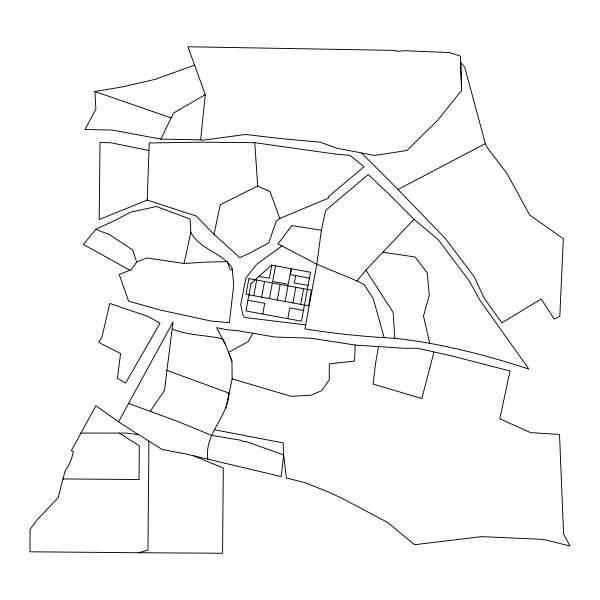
<?xml version="1.0" encoding="UTF-8"?>
<svg xmlns="http://www.w3.org/2000/svg" width="600" height="600" viewBox="0 0 600 600"><rect width="100%" height="100%" fill="white"/><g stroke="black" fill="none" stroke-linecap="round" stroke-linejoin="round"><path stroke-width="0.9" d="M207.862 459.097C204.015 434.243 227.888 417.112 229.095 393.127L166.935 370.388L173.07 321.877L118.53 421.86L162.15 449.543L186.06 453.998L281.25 476.58L283.642 454.942L283.155 442.92L214.688 429.795M148.928 441.15L147.96 550.125L138.84 552.735L30 551.79L30.06 529.507L36.758 520.178L58.14 497.752L64.972 471.315L68.977 464.707A47.565 47.565 0 0 0 73.11 452.61L73.282 451.56L71.325 450.705L95.933 405.69L118.53 421.86M147.195 200.085L149.243 142.988L201 142.163L254.775 142.68L335.895 154.148L350.062 155.422L364.028 166.77L328.778 196.35L328.47 198.188L279.788 218.475L276.233 221.108L268.763 242.895L248.085 253.98L239.752 257.632L213.998 234.36L196.178 215.978L147.195 200.085L99.203 219.525L99.99 142.515L110.79 142.74L148.972 150.547M355.192 345.053L354.562 361.043L329.31 363.885L329.257 379.95L321.683 390.705L310.905 395.235L291.233 396.36L232.163 378.855L231.923 361.178L228.487 352.395L248.175 341.655L252.765 333.263L274.875 337.028L310.553 338.175L355.192 345.053L403.47 348.24L417.832 348.33L451.05 355.77L510.045 370.95L499.83 418.808L530.558 432.615L559.515 434.438L563.588 534.105L570 546.007L543.457 539.393L481.62 536.648L414.54 544.71L387.795 522.54L341.228 497.91L328.972 492.248L306.03 482.985L286.403 477.923L283.642 454.942L246.308 441.66L243.397 441.428L240.54 440.205L211.515 435.322L175.935 420.743L128.67 403.515M200.655 139.837L205.252 94.688L187.965 46.763L395.805 50.392L396.405 51.345L404.58 50.707L449.79 52.59L460.493 56.145L461.595 90.427L437.805 120.135L406.905 150.48L374.55 155.483L336.9 148.192L320.25 142.222L277.74 138.24L245.505 134.468L202.335 140.257L200.655 139.837L160.898 139.102L112.208 130.042L85.012 129.48L95.88 109.26L94.89 91.515L123.218 86.738L155.078 79.358L194.558 65.168M166.935 370.388L164.55 390.382L150.352 411.135M321.368 230.28L316.822 264.24L304.905 328.89C334.755 333.69 364.673 336.69 394.808 338.303C440.543 343.298 485.168 354.795 528.84 369.06L479.91 300.188L469.17 280.785L438.24 239.64L413.97 219.345L389.325 194.513L368.265 174.525L325.665 210.435L321.368 230.28L291.847 225.593L278.04 243.938L316.822 264.24L357.022 280.928L364.237 284.715L373.275 298.778L384.075 337.222M378.487 346.718L375.72 362.362L373.095 384.082L421.822 398.528L433.942 352.05M253.822 295.71L256.702 280.065M261.638 297.15L264.525 281.505M262.763 314.055L264.743 303.315L247.935 300.218M271.785 265.125L269.355 278.288L258.99 276.382M269.46 298.59L272.347 282.952M275.505 265.808L272.625 281.452L288.263 284.332L291.15 268.695M277.282 300.03L280.163 284.392M285.105 301.478L287.985 285.832M291.525 268.763L290.445 274.627L309.413 278.13M287.79 318.668L289.77 307.928L303.45 310.455M295.733 275.603L294.382 282.907L308.062 285.428M292.92 302.918L295.808 287.272M300.743 304.358L303.63 288.72M190.815 232.388C199.778 249.39 221.663 252.39 232.065 267.743L233.722 284.993L229.365 322.665L211.147 321.045L160.785 310.147L128.595 301.215L119.227 274.41L131.34 269.73L136.657 262.028L146.933 257.955L184.095 263.452L190.815 232.388L190.102 219.067L156.428 206.513L130.297 212.28L116.153 219.788L95.858 229.38L83.34 244.44L130.02 270.24M213.998 234.36L220.252 204.75L257.707 186.045L270.082 191.708L279.788 218.475M225.833 408.278L232.163 378.855M160.898 139.102L173.453 113.13L205.252 94.688M357.022 280.928L365.895 270.097L413.97 219.345M281.918 245.962L256.56 264.375L245.88 278.07L240.69 304.868L243 315.082L244.725 317.452L305.64 324.907M461.595 90.427L460.68 62.557L464.722 67.185L485.332 143.587L398.04 189.48L361.493 152.955M184.095 263.452L204.795 262.178L227.295 261.593L229.995 269.303L232.215 269.303M80.977 433.05L126.675 433.11L138.72 434.678M138.84 552.735L222.555 553.237L223.305 468.053L193.59 455.76M62.828 478.935L139.042 479.528L139.335 445.808L119.235 433.05M382.53 252.18L415.072 256.987L427.312 272.88L429.232 295.327L423.48 316.08L429.787 343.567M252.765 333.263L238.718 330.803L227.22 329.76L216.6 327.653L225.142 343.837L231.923 361.178M94.89 91.515L171.195 117.892M95.858 229.38L109.53 234.63L132.623 249.923L136.657 262.028M172.155 329.1C188.108 335.49 205.853 335.025 222.458 338.745L225.142 343.837M398.04 189.48L445.118 238.237L474.33 276.938L483.893 297.675L501.847 322.845L541.215 298.995L554.22 319.013L559.815 316.305L563.332 238.673L529.71 215.048L506.88 173.377L486.472 146.565L485.332 143.587M365.895 270.097L393.158 312.457L394.808 338.303M254.775 142.68L257.707 186.045M120.555 353.505L117.465 378.308L125.52 383.197L160.05 323.175L147.645 316.32L109.755 303.413L101.933 337.215L98.677 342.368L120.555 353.505M248.88 278.625L246 294.263L308.565 305.798L311.452 290.16L248.88 278.625M251.01 283.567L245.955 310.957L301.47 321.188L310.493 272.257L271.545 265.08L251.01 283.567"/></g></svg>
